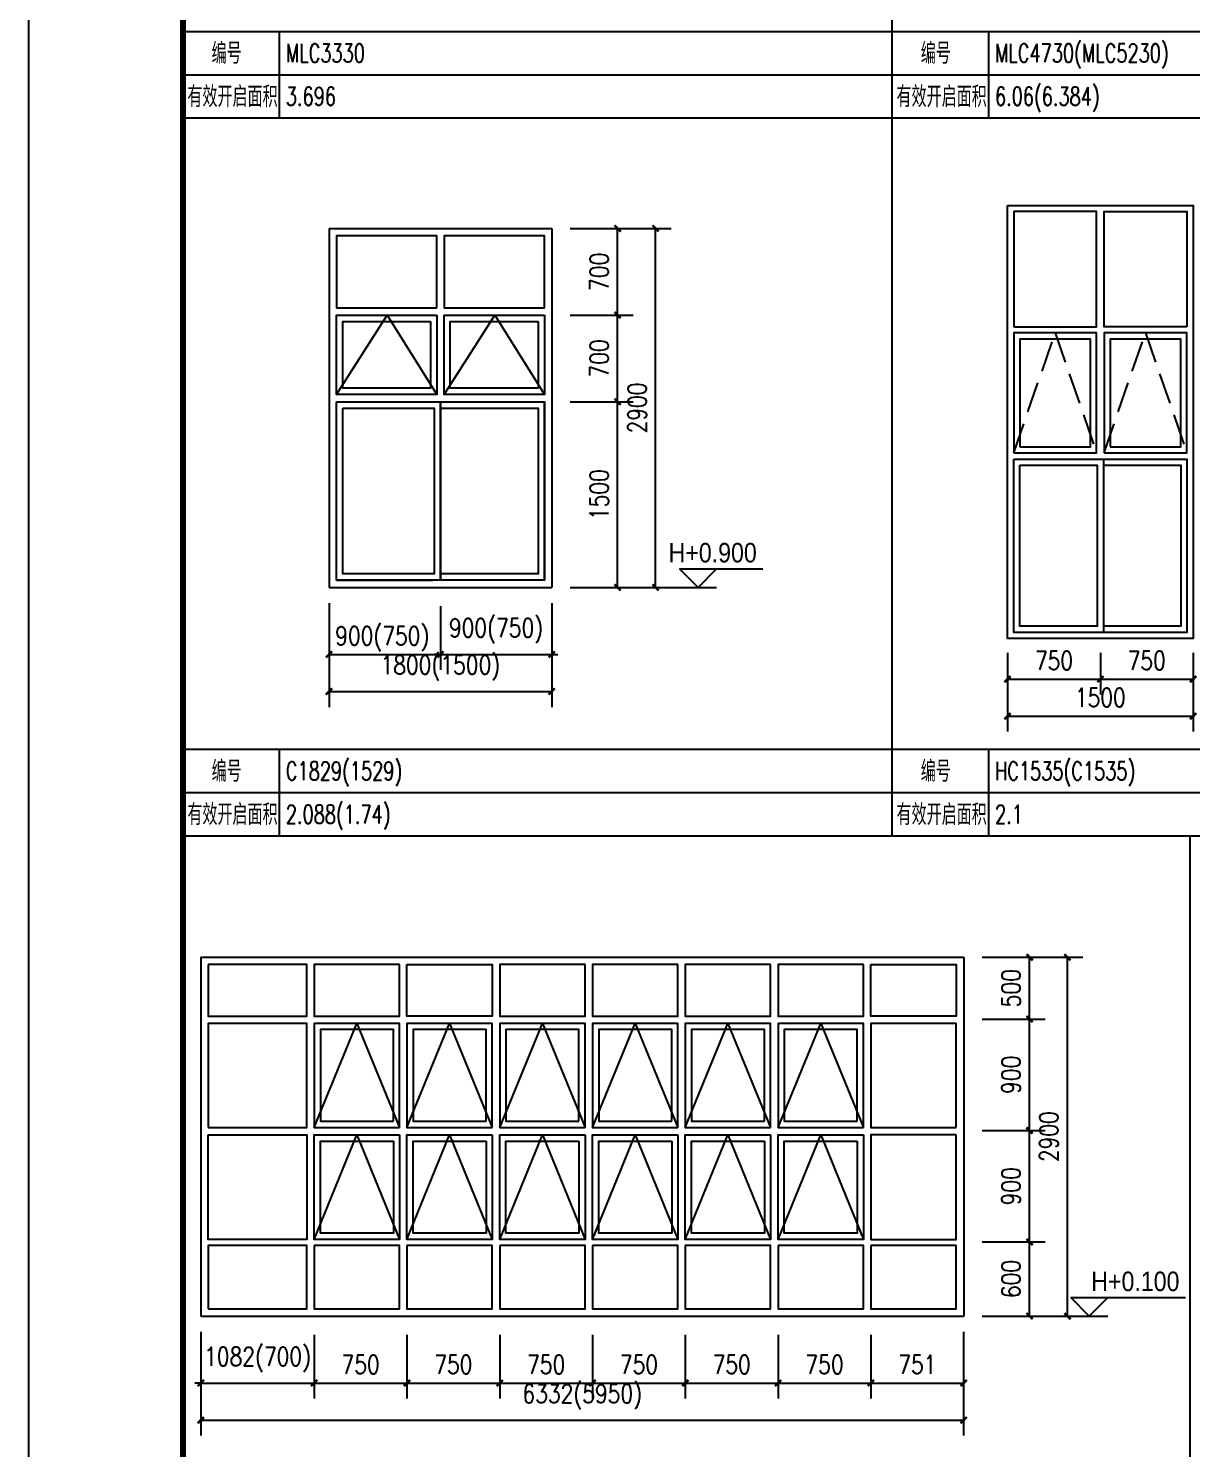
# Model space of a CAD drawing. Extents: x 718358 to 1668613, y -348838 to -159582.
# Drawn here: x 923563 to 932966, y -259592 to -248117 of the extents above; entities that cross this region are included whole.
import ezdxf

# ---------------------------------------------------------------- set-up
doc = ezdxf.new("R2010")
doc.units = 0
doc.header["$LTSCALE"] = 1000
doc.linetypes.add('DASH', pattern=[0.35, 0.25, -0.1])
for name, color, linetype in [('建--门窗线', 4, 'Continuous'), ('建-图框', 4, 'Continuous'), ('建-墙体', 2, 'Continuous'), ('建-尺寸', 73, 'Continuous'), ('建-标高', 3, 'Continuous'), ('建-符号', 3, 'Continuous'), ('建-符号说明', 7, 'Continuous'), ('建-表格', 7, 'Continuous')]:
    doc.layers.add(name, color=color, linetype=linetype)
doc.styles.add('_TCH_DIM', font='gt单线西文.shx', dxfattribs={"width": 0.8, "bigfont": 'gt单线中文.shx'})
doc.styles.add('_TCH_WDTABLE', font='SIMPLEX', dxfattribs={"bigfont": 'GBCBIG'})
doc.styles.add('DIM_FONT', font='SIMPLEX.shx', dxfattribs={"width": 0.8, "bigfont": 'GBCBIG.shx'})
doc.dimstyles.new('DIMN50', dxfattribs={"dimscale": 0.5, "dimtxt": 300, "dimasz": 100, "dimexe": 250, "dimexo": 300, "dimgap": 150, "dimtad": 1, "dimdec": 0, "dimzin": 0, "dimdsep": 46, "dimtxsty": 'DIM_FONT', "dimblk": 'ARCHTICK', "dimcen": 0.09, "dimdle": 1, "dimclrt": 7, "dimazin": 2, "dimtfac": 1, "dimtdec": 0, "dimtix": 1, "dimtmove": 2, "dimatfit": 3, "dimldrblk": 'ARCHTICK', "dimfxl": 1, "dimtolj": 1, "dimtzin": 0, "dimarcsym": 0})

# ---------------------------------------------------------------- blocks, each defined once
blk = doc.blocks.new('_ArchTick')
at = {"color": 0, "linetype": 'ByBlock', "const_width": 0.4}
blk.add_lwpolyline([(-0.5, -0.5), (0.5, 0.5)], dxfattribs=at)
blk = doc.blocks.new('*D2470')
at = {"layer": 'Defpoints', "color": 0, "transparency": 16777216}
for p in [(927793, -251134), (928326, -251134), (927793, -252634)]:
    blk.add_point(p, dxfattribs=at)
at = {"layer": '建-尺寸', "color": 0, "lineweight": -2, "transparency": 16777216}
for p, q in [((927943, -251134), (928451, -251134)), ((928326, -252635), (928326, -251134)), ((927943, -252634), (928451, -252634))]:
    blk.add_line(p, q, dxfattribs=at)
at = {"layer": '建-尺寸', "color": 0, "lineweight": -2, "transparency": 16777216, "xscale": 50, "yscale": 50, "zscale": 50}
for p, rotation in [((928326, -251134), 90), ((928326, -252634), 270)]:
    blk.add_blockref('_ArchTick', p, dxfattribs=dict(at, rotation=rotation))
at = {"layer": '建-尺寸', "color": 7, "transparency": 16777216, "insert": (928176, -251884), "char_height": 150, "attachment_point": 5, "rotation": 90, "style": 'DIM_FONT'}
blk.add_mtext('\\A1;1500', dxfattribs=at)
blk = doc.blocks.new('*D2471')
at = {"layer": 'Defpoints', "color": 0, "transparency": 16777216}
for p in [(927793, -250434), (928326, -250434), (927793, -251134)]:
    blk.add_point(p, dxfattribs=at)
at = {"layer": '建-尺寸', "color": 0, "lineweight": -2, "transparency": 16777216}
for p, q in [((927943, -250434), (928451, -250434)), ((928326, -251135), (928326, -250434)), ((927943, -251134), (928451, -251134))]:
    blk.add_line(p, q, dxfattribs=at)
at = {"layer": '建-尺寸', "color": 0, "lineweight": -2, "transparency": 16777216, "xscale": 50, "yscale": 50, "zscale": 50}
for p, rotation in [((928326, -250434), 90), ((928326, -251134), 270)]:
    blk.add_blockref('_ArchTick', p, dxfattribs=dict(at, rotation=rotation))
at = {"layer": '建-尺寸', "color": 7, "transparency": 16777216, "insert": (928176, -250784), "char_height": 150, "attachment_point": 5, "rotation": 90, "style": 'DIM_FONT'}
blk.add_mtext('\\A1;700', dxfattribs=at)
blk = doc.blocks.new('*D2472')
at = {"layer": 'Defpoints', "color": 0, "transparency": 16777216}
for p in [(927793, -249734), (928326, -249734), (927793, -250434)]:
    blk.add_point(p, dxfattribs=at)
at = {"layer": '建-尺寸', "color": 0, "lineweight": -2, "transparency": 16777216}
for p, q in [((927943, -249734), (928451, -249734)), ((928326, -250435), (928326, -249734)), ((927943, -250434), (928451, -250434))]:
    blk.add_line(p, q, dxfattribs=at)
at = {"layer": '建-尺寸', "color": 0, "lineweight": -2, "transparency": 16777216, "xscale": 50, "yscale": 50, "zscale": 50}
for p, rotation in [((928326, -249734), 90), ((928326, -250434), 270)]:
    blk.add_blockref('_ArchTick', p, dxfattribs=dict(at, rotation=rotation))
at = {"layer": '建-尺寸', "color": 7, "transparency": 16777216, "insert": (928176, -250084), "char_height": 150, "attachment_point": 5, "rotation": 90, "style": 'DIM_FONT'}
blk.add_mtext('\\A1;700', dxfattribs=at)
blk = doc.blocks.new('*D2473')
at = {"layer": 'Defpoints', "color": 0, "transparency": 16777216}
for p in [(928101, -249734), (928633, -249734), (928101, -252634)]:
    blk.add_point(p, dxfattribs=at)
at = {"layer": '建-尺寸', "color": 0, "lineweight": -2, "transparency": 16777216}
for p, q in [((928251, -249734), (928758, -249734)), ((928633, -252635), (928633, -249734)), ((928251, -252634), (928758, -252634))]:
    blk.add_line(p, q, dxfattribs=at)
at = {"layer": '建-尺寸', "color": 0, "lineweight": -2, "transparency": 16777216, "xscale": 50, "yscale": 50, "zscale": 50}
for p, rotation in [((928633, -249734), 90), ((928633, -252634), 270)]:
    blk.add_blockref('_ArchTick', p, dxfattribs=dict(at, rotation=rotation))
at = {"layer": '建-尺寸', "color": 7, "transparency": 16777216, "insert": (928483, -251184), "char_height": 150, "attachment_point": 5, "rotation": 90, "style": 'DIM_FONT'}
blk.add_mtext('\\A1;2900', dxfattribs=at)
blk = doc.blocks.new('*D2474')
at = {"layer": 'Defpoints', "color": 0, "transparency": 16777216}
for p in [(925993, -252610), (927793, -252610), (927793, -253475)]:
    blk.add_point(p, dxfattribs=at)
at = {"layer": '建-尺寸', "color": 0, "lineweight": -2, "transparency": 16777216}
for p, q in [((925993, -252760), (925993, -253600)), ((927793, -252760), (927793, -253600)), ((925993, -253475), (927794, -253475))]:
    blk.add_line(p, q, dxfattribs=at)
at = {"layer": '建-尺寸', "color": 0, "lineweight": -2, "transparency": 16777216, "xscale": 50, "yscale": 50, "zscale": 50, "rotation": 180}
blk.add_blockref('_ArchTick', (925993, -253475), dxfattribs=at)
at = {"layer": '建-尺寸', "color": 0, "lineweight": -2, "transparency": 16777216, "xscale": 50, "yscale": 50, "zscale": 50}
blk.add_blockref('_ArchTick', (927793, -253475), dxfattribs=at)
at = {"layer": '建-尺寸', "color": 7, "transparency": 16777216, "insert": (926893, -253285), "char_height": 150, "attachment_point": 5, "style": 'DIM_FONT'}
blk.add_mtext('\\A1;1800(1500)', dxfattribs=at)
blk = doc.blocks.new('*D2475')
at = {"layer": 'Defpoints', "color": 0, "transparency": 16777216}
for p in [(926893, -252634), (927793, -252634), (927793, -253175)]:
    blk.add_point(p, dxfattribs=at)
at = {"layer": '建-尺寸', "color": 0, "lineweight": -2, "transparency": 16777216}
for p, q in [((926893, -252784), (926893, -253300)), ((927793, -252784), (927793, -253300)), ((926893, -253175), (926843, -253175)), ((926893, -253175), (927793, -253175)), ((927793, -253175), (927843, -253175))]:
    blk.add_line(p, q, dxfattribs=at)
at = {"layer": '建-尺寸', "color": 0, "lineweight": -2, "transparency": 16777216, "xscale": 50, "yscale": 50, "zscale": 50}
blk.add_blockref('_ArchTick', (926893, -253175), dxfattribs=at)
at = {"layer": '建-尺寸', "color": 0, "lineweight": -2, "transparency": 16777216, "xscale": 50, "yscale": 50, "zscale": 50, "rotation": 180}
blk.add_blockref('_ArchTick', (927793, -253175), dxfattribs=at)
at = {"layer": '建-尺寸', "color": 7, "transparency": 16777216, "insert": (927343, -252985), "char_height": 150, "attachment_point": 5, "style": 'DIM_FONT'}
blk.add_mtext('\\A1;900(750)', dxfattribs=at)
blk = doc.blocks.new('*D2476')
at = {"layer": 'Defpoints', "color": 0, "transparency": 16777216}
for p in [(925993, -252634), (926893, -252634), (926893, -253175)]:
    blk.add_point(p, dxfattribs=at)
at = {"layer": '建-尺寸', "color": 0, "lineweight": -2, "transparency": 16777216}
for p, q in [((925993, -252784), (925993, -253300)), ((926893, -252784), (926893, -253300)), ((925993, -253175), (926894, -253175))]:
    blk.add_line(p, q, dxfattribs=at)
at = {"layer": '建-尺寸', "color": 0, "lineweight": -2, "transparency": 16777216, "xscale": 50, "yscale": 50, "zscale": 50, "rotation": 180}
blk.add_blockref('_ArchTick', (925993, -253175), dxfattribs=at)
at = {"layer": '建-尺寸', "color": 0, "lineweight": -2, "transparency": 16777216, "xscale": 50, "yscale": 50, "zscale": 50}
blk.add_blockref('_ArchTick', (926893, -253175), dxfattribs=at)
at = {"layer": '建-尺寸', "color": 7, "transparency": 16777216, "insert": (926423, -253050), "char_height": 150, "attachment_point": 5, "style": 'DIM_FONT'}
blk.add_mtext('\\A1;900(750)', dxfattribs=at)
blk = doc.blocks.new('*D2477')
at = {"layer": 'Defpoints', "color": 0, "transparency": 16777216}
for p in [(932228, -253012), (932978, -253012), (932978, -253375)]:
    blk.add_point(p, dxfattribs=at)
at = {"layer": '建-尺寸', "color": 0, "lineweight": -2, "transparency": 16777216}
for p, q in [((932228, -253162), (932228, -253500)), ((932978, -253162), (932978, -253500)), ((932227, -253375), (932978, -253375))]:
    blk.add_line(p, q, dxfattribs=at)
at = {"layer": '建-尺寸', "color": 0, "lineweight": -2, "transparency": 16777216, "xscale": 50, "yscale": 50, "zscale": 50, "rotation": 180}
blk.add_blockref('_ArchTick', (932228, -253375), dxfattribs=at)
at = {"layer": '建-尺寸', "color": 0, "lineweight": -2, "transparency": 16777216, "xscale": 50, "yscale": 50, "zscale": 50}
blk.add_blockref('_ArchTick', (932978, -253375), dxfattribs=at)
at = {"layer": '建-尺寸', "color": 7, "transparency": 16777216, "insert": (932603, -253225), "char_height": 150, "attachment_point": 5, "style": 'DIM_FONT'}
blk.add_mtext('\\A1;750', dxfattribs=at)
blk = doc.blocks.new('*D2478')
at = {"layer": 'Defpoints', "color": 0, "transparency": 16777216}
for p in [(931478, -253012), (932228, -253012), (932228, -253375)]:
    blk.add_point(p, dxfattribs=at)
at = {"layer": '建-尺寸', "color": 0, "lineweight": -2, "transparency": 16777216}
for p, q in [((931478, -253162), (931478, -253500)), ((932228, -253162), (932228, -253500)), ((931477, -253375), (932228, -253375))]:
    blk.add_line(p, q, dxfattribs=at)
at = {"layer": '建-尺寸', "color": 0, "lineweight": -2, "transparency": 16777216, "xscale": 50, "yscale": 50, "zscale": 50, "rotation": 180}
blk.add_blockref('_ArchTick', (931478, -253375), dxfattribs=at)
at = {"layer": '建-尺寸', "color": 0, "lineweight": -2, "transparency": 16777216, "xscale": 50, "yscale": 50, "zscale": 50}
blk.add_blockref('_ArchTick', (932228, -253375), dxfattribs=at)
at = {"layer": '建-尺寸', "color": 7, "transparency": 16777216, "insert": (931853, -253225), "char_height": 150, "attachment_point": 5, "style": 'DIM_FONT'}
blk.add_mtext('\\A1;750', dxfattribs=at)
blk = doc.blocks.new('*D2479')
at = {"layer": 'Defpoints', "color": 0, "transparency": 16777216}
for p in [(931478, -253161), (932978, -253161), (932978, -253674)]:
    blk.add_point(p, dxfattribs=at)
at = {"layer": '建-尺寸', "color": 0, "lineweight": -2, "transparency": 16777216}
for p, q in [((931478, -253311), (931478, -253799)), ((932978, -253311), (932978, -253799)), ((931477, -253674), (932978, -253674))]:
    blk.add_line(p, q, dxfattribs=at)
at = {"layer": '建-尺寸', "color": 0, "lineweight": -2, "transparency": 16777216, "xscale": 50, "yscale": 50, "zscale": 50, "rotation": 180}
blk.add_blockref('_ArchTick', (931478, -253674), dxfattribs=at)
at = {"layer": '建-尺寸', "color": 0, "lineweight": -2, "transparency": 16777216, "xscale": 50, "yscale": 50, "zscale": 50}
blk.add_blockref('_ArchTick', (932978, -253674), dxfattribs=at)
at = {"layer": '建-尺寸', "color": 7, "transparency": 16777216, "insert": (932228, -253524), "char_height": 150, "attachment_point": 5, "style": 'DIM_FONT'}
blk.add_mtext('\\A1;1500', dxfattribs=at)
blk = doc.blocks.new('*D2529')
at = {"layer": 'Defpoints', "color": 0, "transparency": 16777216}
for p in [(931123, -257922), (931656, -257922), (931123, -258522)]:
    blk.add_point(p, dxfattribs=at)
at = {"layer": '建-尺寸', "color": 0, "lineweight": -2, "transparency": 16777216}
for p, q in [((931273, -257922), (931781, -257922)), ((931656, -258522), (931656, -257921)), ((931273, -258522), (931781, -258522))]:
    blk.add_line(p, q, dxfattribs=at)
at = {"layer": '建-尺寸', "color": 0, "lineweight": -2, "transparency": 16777216, "xscale": 50, "yscale": 50, "zscale": 50}
for p, rotation in [((931656, -257922), 90), ((931656, -258522), 270)]:
    blk.add_blockref('_ArchTick', p, dxfattribs=dict(at, rotation=rotation))
at = {"layer": '建-尺寸', "color": 7, "transparency": 16777216, "insert": (931506, -258222), "char_height": 150, "attachment_point": 5, "rotation": 90, "style": 'DIM_FONT'}
blk.add_mtext('\\A1;600', dxfattribs=at)
blk = doc.blocks.new('*D2530')
at = {"layer": 'Defpoints', "color": 0, "transparency": 16777216}
for p in [(931123, -257022), (931656, -257022), (931123, -257922)]:
    blk.add_point(p, dxfattribs=at)
at = {"layer": '建-尺寸', "color": 0, "lineweight": -2, "transparency": 16777216}
for p, q in [((931273, -257022), (931781, -257022)), ((931656, -257922), (931656, -257021)), ((931273, -257922), (931781, -257922))]:
    blk.add_line(p, q, dxfattribs=at)
at = {"layer": '建-尺寸', "color": 0, "lineweight": -2, "transparency": 16777216, "xscale": 50, "yscale": 50, "zscale": 50}
for p, rotation in [((931656, -257022), 90), ((931656, -257922), 270)]:
    blk.add_blockref('_ArchTick', p, dxfattribs=dict(at, rotation=rotation))
at = {"layer": '建-尺寸', "color": 7, "transparency": 16777216, "insert": (931506, -257472), "char_height": 150, "attachment_point": 5, "rotation": 90, "style": 'DIM_FONT'}
blk.add_mtext('\\A1;900', dxfattribs=at)
blk = doc.blocks.new('*D2531')
at = {"layer": 'Defpoints', "color": 0, "transparency": 16777216}
for p in [(931123, -256122), (931656, -256122), (931123, -257022)]:
    blk.add_point(p, dxfattribs=at)
at = {"layer": '建-尺寸', "color": 0, "lineweight": -2, "transparency": 16777216}
for p, q in [((931273, -256122), (931781, -256122)), ((931656, -257022), (931656, -256121)), ((931273, -257022), (931781, -257022))]:
    blk.add_line(p, q, dxfattribs=at)
at = {"layer": '建-尺寸', "color": 0, "lineweight": -2, "transparency": 16777216, "xscale": 50, "yscale": 50, "zscale": 50}
for p, rotation in [((931656, -256122), 90), ((931656, -257022), 270)]:
    blk.add_blockref('_ArchTick', p, dxfattribs=dict(at, rotation=rotation))
at = {"layer": '建-尺寸', "color": 7, "transparency": 16777216, "insert": (931506, -256572), "char_height": 150, "attachment_point": 5, "rotation": 90, "style": 'DIM_FONT'}
blk.add_mtext('\\A1;900', dxfattribs=at)
blk = doc.blocks.new('*D2532')
at = {"layer": 'Defpoints', "color": 0, "transparency": 16777216}
for p in [(931123, -255622), (931656, -255622), (931123, -256122)]:
    blk.add_point(p, dxfattribs=at)
at = {"layer": '建-尺寸', "color": 0, "lineweight": -2, "transparency": 16777216}
for p, q in [((931273, -255622), (931781, -255622)), ((931656, -256122), (931656, -255621)), ((931273, -256122), (931781, -256122))]:
    blk.add_line(p, q, dxfattribs=at)
at = {"layer": '建-尺寸', "color": 0, "lineweight": -2, "transparency": 16777216, "xscale": 50, "yscale": 50, "zscale": 50}
for p, rotation in [((931656, -255622), 90), ((931656, -256122), 270)]:
    blk.add_blockref('_ArchTick', p, dxfattribs=dict(at, rotation=rotation))
at = {"layer": '建-尺寸', "color": 7, "transparency": 16777216, "insert": (931506, -255872), "char_height": 150, "attachment_point": 5, "rotation": 90, "style": 'DIM_FONT'}
blk.add_mtext('\\A1;500', dxfattribs=at)
blk = doc.blocks.new('*D2533')
at = {"layer": 'Defpoints', "color": 0, "transparency": 16777216}
for p in [(931431, -255622), (931962, -255622), (931431, -258522)]:
    blk.add_point(p, dxfattribs=at)
at = {"layer": '建-尺寸', "color": 0, "lineweight": -2, "transparency": 16777216}
for p, q in [((931581, -255622), (932087, -255622)), ((931962, -258522), (931962, -255621)), ((931581, -258522), (932087, -258522))]:
    blk.add_line(p, q, dxfattribs=at)
at = {"layer": '建-尺寸', "color": 0, "lineweight": -2, "transparency": 16777216, "xscale": 50, "yscale": 50, "zscale": 50}
for p, rotation in [((931962, -255622), 90), ((931962, -258522), 270)]:
    blk.add_blockref('_ArchTick', p, dxfattribs=dict(at, rotation=rotation))
at = {"layer": '建-尺寸', "color": 7, "transparency": 16777216, "insert": (931812, -257072), "char_height": 150, "attachment_point": 5, "rotation": 90, "style": 'DIM_FONT'}
blk.add_mtext('\\A1;2900', dxfattribs=at)
blk = doc.blocks.new('*D2534')
at = {"layer": 'Defpoints', "color": 0, "transparency": 16777216}
for p in [(924957, -258498), (931123, -258498), (931123, -259362)]:
    blk.add_point(p, dxfattribs=at)
at = {"layer": '建-尺寸', "color": 0, "lineweight": -2, "transparency": 16777216}
for p, q in [((924957, -258648), (924957, -259487)), ((931123, -258648), (931123, -259487)), ((924957, -259362), (931124, -259362))]:
    blk.add_line(p, q, dxfattribs=at)
at = {"layer": '建-尺寸', "color": 0, "lineweight": -2, "transparency": 16777216, "xscale": 50, "yscale": 50, "zscale": 50, "rotation": 180}
blk.add_blockref('_ArchTick', (924957, -259362), dxfattribs=at)
at = {"layer": '建-尺寸', "color": 0, "lineweight": -2, "transparency": 16777216, "xscale": 50, "yscale": 50, "zscale": 50}
blk.add_blockref('_ArchTick', (931123, -259362), dxfattribs=at)
at = {"layer": '建-尺寸', "color": 7, "transparency": 16777216, "insert": (928040, -259173), "char_height": 150, "attachment_point": 5, "style": 'DIM_FONT'}
blk.add_mtext('\\A1;6332(5950)', dxfattribs=at)
blk = doc.blocks.new('*D2535')
at = {"layer": 'Defpoints', "color": 0, "transparency": 16777216}
for p in [(930373, -258522), (931123, -258522), (931123, -259062)]:
    blk.add_point(p, dxfattribs=at)
at = {"layer": '建-尺寸', "color": 0, "lineweight": -2, "transparency": 16777216}
for p, q in [((930373, -258672), (930373, -259187)), ((931123, -258672), (931123, -259187)), ((930372, -259062), (931124, -259062))]:
    blk.add_line(p, q, dxfattribs=at)
at = {"layer": '建-尺寸', "color": 0, "lineweight": -2, "transparency": 16777216, "xscale": 50, "yscale": 50, "zscale": 50, "rotation": 180}
blk.add_blockref('_ArchTick', (930373, -259062), dxfattribs=at)
at = {"layer": '建-尺寸', "color": 0, "lineweight": -2, "transparency": 16777216, "xscale": 50, "yscale": 50, "zscale": 50}
blk.add_blockref('_ArchTick', (931123, -259062), dxfattribs=at)
at = {"layer": '建-尺寸', "color": 7, "transparency": 16777216, "insert": (930748, -258912), "char_height": 150, "attachment_point": 5, "style": 'DIM_FONT'}
blk.add_mtext('\\A1;751', dxfattribs=at)
blk = doc.blocks.new('*D2536')
at = {"layer": 'Defpoints', "color": 0, "transparency": 16777216}
for p in [(929623, -258522), (930373, -258522), (930373, -259062)]:
    blk.add_point(p, dxfattribs=at)
at = {"layer": '建-尺寸', "color": 0, "lineweight": -2, "transparency": 16777216}
for p, q in [((929623, -258672), (929623, -259187)), ((930373, -258672), (930373, -259187)), ((929622, -259062), (930373, -259062))]:
    blk.add_line(p, q, dxfattribs=at)
at = {"layer": '建-尺寸', "color": 0, "lineweight": -2, "transparency": 16777216, "xscale": 50, "yscale": 50, "zscale": 50, "rotation": 180}
blk.add_blockref('_ArchTick', (929623, -259062), dxfattribs=at)
at = {"layer": '建-尺寸', "color": 0, "lineweight": -2, "transparency": 16777216, "xscale": 50, "yscale": 50, "zscale": 50}
blk.add_blockref('_ArchTick', (930373, -259062), dxfattribs=at)
at = {"layer": '建-尺寸', "color": 7, "transparency": 16777216, "insert": (929998, -258912), "char_height": 150, "attachment_point": 5, "style": 'DIM_FONT'}
blk.add_mtext('\\A1;750', dxfattribs=at)
blk = doc.blocks.new('*D2537')
at = {"layer": 'Defpoints', "color": 0, "transparency": 16777216}
for p in [(928873, -258522), (929623, -258522), (929623, -259062)]:
    blk.add_point(p, dxfattribs=at)
at = {"layer": '建-尺寸', "color": 0, "lineweight": -2, "transparency": 16777216}
for p, q in [((928873, -258672), (928873, -259187)), ((929623, -258672), (929623, -259187)), ((928872, -259062), (929623, -259062))]:
    blk.add_line(p, q, dxfattribs=at)
at = {"layer": '建-尺寸', "color": 0, "lineweight": -2, "transparency": 16777216, "xscale": 50, "yscale": 50, "zscale": 50, "rotation": 180}
blk.add_blockref('_ArchTick', (928873, -259062), dxfattribs=at)
at = {"layer": '建-尺寸', "color": 0, "lineweight": -2, "transparency": 16777216, "xscale": 50, "yscale": 50, "zscale": 50}
blk.add_blockref('_ArchTick', (929623, -259062), dxfattribs=at)
at = {"layer": '建-尺寸', "color": 7, "transparency": 16777216, "insert": (929248, -258912), "char_height": 150, "attachment_point": 5, "style": 'DIM_FONT'}
blk.add_mtext('\\A1;750', dxfattribs=at)
blk = doc.blocks.new('*D2538')
at = {"layer": 'Defpoints', "color": 0, "transparency": 16777216}
for p in [(928123, -258522), (928873, -258522), (928873, -259062)]:
    blk.add_point(p, dxfattribs=at)
at = {"layer": '建-尺寸', "color": 0, "lineweight": -2, "transparency": 16777216}
for p, q in [((928123, -258672), (928123, -259187)), ((928873, -258672), (928873, -259187)), ((928122, -259062), (928873, -259062))]:
    blk.add_line(p, q, dxfattribs=at)
at = {"layer": '建-尺寸', "color": 0, "lineweight": -2, "transparency": 16777216, "xscale": 50, "yscale": 50, "zscale": 50, "rotation": 180}
blk.add_blockref('_ArchTick', (928123, -259062), dxfattribs=at)
at = {"layer": '建-尺寸', "color": 0, "lineweight": -2, "transparency": 16777216, "xscale": 50, "yscale": 50, "zscale": 50}
blk.add_blockref('_ArchTick', (928873, -259062), dxfattribs=at)
at = {"layer": '建-尺寸', "color": 7, "transparency": 16777216, "insert": (928498, -258912), "char_height": 150, "attachment_point": 5, "style": 'DIM_FONT'}
blk.add_mtext('\\A1;750', dxfattribs=at)
blk = doc.blocks.new('*D2539')
at = {"layer": 'Defpoints', "color": 0, "transparency": 16777216}
for p in [(927373, -258522), (928123, -258522), (928123, -259062)]:
    blk.add_point(p, dxfattribs=at)
at = {"layer": '建-尺寸', "color": 0, "lineweight": -2, "transparency": 16777216}
for p, q in [((927373, -258672), (927373, -259187)), ((928123, -258672), (928123, -259187)), ((927372, -259062), (928123, -259062))]:
    blk.add_line(p, q, dxfattribs=at)
at = {"layer": '建-尺寸', "color": 0, "lineweight": -2, "transparency": 16777216, "xscale": 50, "yscale": 50, "zscale": 50, "rotation": 180}
blk.add_blockref('_ArchTick', (927373, -259062), dxfattribs=at)
at = {"layer": '建-尺寸', "color": 0, "lineweight": -2, "transparency": 16777216, "xscale": 50, "yscale": 50, "zscale": 50}
blk.add_blockref('_ArchTick', (928123, -259062), dxfattribs=at)
at = {"layer": '建-尺寸', "color": 7, "transparency": 16777216, "insert": (927748, -258912), "char_height": 150, "attachment_point": 5, "style": 'DIM_FONT'}
blk.add_mtext('\\A1;750', dxfattribs=at)
blk = doc.blocks.new('*D2540')
at = {"layer": 'Defpoints', "color": 0, "transparency": 16777216}
for p in [(926623, -258522), (927373, -258522), (927373, -259062)]:
    blk.add_point(p, dxfattribs=at)
at = {"layer": '建-尺寸', "color": 0, "lineweight": -2, "transparency": 16777216}
for p, q in [((926623, -258672), (926623, -259187)), ((927373, -258672), (927373, -259187)), ((926622, -259062), (927373, -259062))]:
    blk.add_line(p, q, dxfattribs=at)
at = {"layer": '建-尺寸', "color": 0, "lineweight": -2, "transparency": 16777216, "xscale": 50, "yscale": 50, "zscale": 50, "rotation": 180}
blk.add_blockref('_ArchTick', (926623, -259062), dxfattribs=at)
at = {"layer": '建-尺寸', "color": 0, "lineweight": -2, "transparency": 16777216, "xscale": 50, "yscale": 50, "zscale": 50}
blk.add_blockref('_ArchTick', (927373, -259062), dxfattribs=at)
at = {"layer": '建-尺寸', "color": 7, "transparency": 16777216, "insert": (926998, -258912), "char_height": 150, "attachment_point": 5, "style": 'DIM_FONT'}
blk.add_mtext('\\A1;750', dxfattribs=at)
blk = doc.blocks.new('*D2541')
at = {"layer": 'Defpoints', "color": 0, "transparency": 16777216}
for p in [(925873, -258522), (926623, -258522), (926623, -259062)]:
    blk.add_point(p, dxfattribs=at)
at = {"layer": '建-尺寸', "color": 0, "lineweight": -2, "transparency": 16777216}
for p, q in [((925873, -258672), (925873, -259187)), ((926623, -258672), (926623, -259187)), ((925872, -259062), (926623, -259062))]:
    blk.add_line(p, q, dxfattribs=at)
at = {"layer": '建-尺寸', "color": 0, "lineweight": -2, "transparency": 16777216, "xscale": 50, "yscale": 50, "zscale": 50, "rotation": 180}
blk.add_blockref('_ArchTick', (925873, -259062), dxfattribs=at)
at = {"layer": '建-尺寸', "color": 0, "lineweight": -2, "transparency": 16777216, "xscale": 50, "yscale": 50, "zscale": 50}
blk.add_blockref('_ArchTick', (926623, -259062), dxfattribs=at)
at = {"layer": '建-尺寸', "color": 7, "transparency": 16777216, "insert": (926248, -258912), "char_height": 150, "attachment_point": 5, "style": 'DIM_FONT'}
blk.add_mtext('\\A1;750', dxfattribs=at)
blk = doc.blocks.new('*D2542')
at = {"layer": 'Defpoints', "color": 0, "transparency": 16777216}
for p in [(924957, -258522), (925873, -258522), (925873, -259062)]:
    blk.add_point(p, dxfattribs=at)
at = {"layer": '建-尺寸', "color": 0, "lineweight": -2, "transparency": 16777216}
for p, q in [((924957, -258672), (924957, -259187)), ((925873, -258672), (925873, -259187)), ((924957, -259062), (924907, -259062)), ((924957, -259062), (925873, -259062)), ((925873, -259062), (925923, -259062))]:
    blk.add_line(p, q, dxfattribs=at)
at = {"layer": '建-尺寸', "color": 0, "lineweight": -2, "transparency": 16777216, "xscale": 50, "yscale": 50, "zscale": 50}
blk.add_blockref('_ArchTick', (924957, -259062), dxfattribs=at)
at = {"layer": '建-尺寸', "color": 0, "lineweight": -2, "transparency": 16777216, "xscale": 50, "yscale": 50, "zscale": 50, "rotation": 180}
blk.add_blockref('_ArchTick', (925873, -259062), dxfattribs=at)
at = {"layer": '建-尺寸', "color": 7, "transparency": 16777216, "insert": (925415, -258873), "char_height": 150, "attachment_point": 5, "style": 'DIM_FONT'}
blk.add_mtext('\\A1;1082(700)', dxfattribs=at)

msp = doc.modelspace()

# ---------------------------------------------------------------- linework, layer by layer
at = {"layer": '建--门窗线'}
for p, q in [((926053.4, -252574.3), (926053.4, -251134.3)), ((926893.4, -252574.3), (926893.4, -251134.3)), ((927733.4, -252574.3), (927733.4, -251134.3)), ((926053.4, -252574.3), (926833.4, -252574.3))]:
    msp.add_line(p, q, dxfattribs=at)
for points in [[(931527.7, -250527.2), (932197.7, -250527.2), (932197.7, -249597.2), (931527.7, -249597.2), (931527.7, -250527.2)], [(932927.7, -250527.2), (932257.7, -250527.2), (932257.7, -249597.2), (932927.7, -249597.2), (932927.7, -250527.2)], [(926053.4, -251074.3), (926463.8, -250434.3), (926863.4, -251074.3)], [(926923.4, -251074.3), (927333.8, -250434.3), (927733.4, -251074.3)], [(931527.7, -251547.2), (932197.7, -251547.2), (932197.7, -250577.2), (931527.7, -250577.2), (931527.7, -251547.2)], [(932257.7, -251547.2), (932927.7, -251547.2), (932927.7, -250577.2), (932257.7, -250577.2), (932257.7, -251547.2)], [(926053.4, -251134.3), (926833.4, -251134.3)], [(926893.4, -251134.3), (927733.4, -251134.3), (927733.4, -252574.3), (926893.4, -252574.3)], [(926893.4, -251184.3), (927683.4, -251184.3), (927683.4, -252524.3), (926893.4, -252524.3)], [(932252.7, -251597.2), (932927.7, -251597.2), (932927.7, -252997.2), (932252.7, -252997.2)], [(932927.7, -251597.2), (932927.7, -252947.2), (932927.7, -252947.2)], [(932252.7, -251647.2), (932877.7, -251647.2), (932877.7, -252947.2), (932252.7, -252947.2)], [(925017.2, -255681.8), (925017.2, -256096.8), (925812.7, -256096.8), (925812.7, -255681.8), (925017.2, -255681.8)], [(925873.2, -256996.8), (926218.2, -256156.8), (926563.2, -256996.8)], [(926622.7, -256996.8), (926967.7, -256156.8), (927312.7, -256996.8)], [(927373.2, -256996.8), (927718.2, -256156.8), (928063.2, -256996.8)], [(928122.7, -256996.8), (928467.7, -256156.8), (928812.7, -256996.8)], [(928872.7, -256996.8), (929217.7, -256156.8), (929562.7, -256996.8)], [(929622.7, -256996.8), (929967.7, -256156.8), (930312.7, -256996.8)], [(925017.2, -257056.8), (925812.7, -257056.8), (925812.7, -257901.8), (925017.2, -257901.8), (925017.2, -257056.8)], [(925873.2, -257901.8), (926218.2, -257056.8), (926563.2, -257901.8)], [(926622.7, -257901.8), (926967.7, -257056.8), (927312.7, -257901.8)], [(927373.2, -257901.8), (927718.2, -257056.8), (928063.2, -257901.8)], [(928122.7, -257901.8), (928467.7, -257056.8), (928812.7, -257901.8)], [(928872.7, -257901.8), (929217.7, -257056.8), (929562.7, -257901.8)], [(929622.7, -257901.8), (929967.7, -257056.8), (930312.7, -257901.8)], [(925017.2, -258461.8), (925812.7, -258461.8), (925812.7, -257951.8), (925017.2, -257951.8), (925017.2, -258461.8)]]:
    msp.add_lwpolyline(points, dxfattribs=at)
for points in [[(926863.4, -250374.3), (926863.4, -249794.3), (926053.4, -249794.3), (926053.4, -250374.3)], [(927733.4, -250374.3), (927733.4, -249794.3), (926923.4, -249794.3), (926923.4, -250374.3)], [(926863.4, -250434.3), (926863.4, -251074.3), (926053.4, -251074.3), (926053.4, -250434.3)], [(926813.4, -250484.3), (926813.4, -251024.3), (926103.4, -251024.3), (926103.4, -250484.3)], [(927733.4, -250434.3), (927733.4, -251074.3), (926923.4, -251074.3), (926923.4, -250434.3)], [(927683.4, -250484.3), (927683.4, -251024.3), (926973.4, -251024.3), (926973.4, -250484.3)], [(931577.7, -251497.2), (932147.7, -251497.2), (932147.7, -250627.2), (931577.7, -250627.2)], [(932307.7, -251497.2), (932877.7, -251497.2), (932877.7, -250627.2), (932307.7, -250627.2)], [(926053.4, -251134.3), (926893.4, -251134.3), (926893.4, -252574.3), (926053.4, -252574.3)], [(926103.4, -251184.3), (926843.4, -251184.3), (926843.4, -252524.3), (926103.4, -252524.3)], [(931527.7, -251597.2), (932927.7, -251597.2), (932927.7, -252997.2), (931527.7, -252997.2)], [(931527.7, -251597.2), (932252.7, -251597.2), (932252.7, -252997.2), (931527.7, -252997.2)], [(931577.7, -251647.2), (932202.7, -251647.2), (932202.7, -252947.2), (931577.7, -252947.2)], [(926562.7, -255681.8), (925872.7, -255681.8), (925872.7, -256096.8), (926562.7, -256096.8)], [(926622.7, -255681.8), (927312.7, -255681.8), (927312.7, -256096.8), (926622.7, -256096.8)], [(928062.7, -255681.8), (927372.7, -255681.8), (927372.7, -256096.8), (928062.7, -256096.8)], [(928812.7, -255681.8), (928122.7, -255681.8), (928122.7, -256096.8), (928812.7, -256096.8)], [(929562.7, -255681.8), (928872.7, -255681.8), (928872.7, -256096.8), (929562.7, -256096.8)], [(930312.7, -255681.8), (929622.7, -255681.8), (929622.7, -256096.8), (930312.7, -256096.8)], [(930372.7, -255681.8), (931063.2, -255681.8), (931063.2, -256096.8), (930372.7, -256096.8)], [(925017.2, -256996.8), (925812.7, -256996.8), (925812.7, -256156.8), (925017.2, -256156.8), (925017.2, -256996.8)], [(926562.7, -256996.8), (926562.7, -256156.8), (925872.7, -256156.8), (925872.7, -256996.8)], [(926513.2, -256946.8), (926513.2, -256206.8), (925923.2, -256206.8), (925923.2, -256946.8)], [(927312.7, -256996.8), (927312.7, -256156.8), (926622.7, -256156.8), (926622.7, -256996.8)], [(927262.7, -256946.8), (927262.7, -256206.8), (926672.7, -256206.8), (926672.7, -256946.8)], [(928062.7, -256996.8), (928062.7, -256156.8), (927372.7, -256156.8), (927372.7, -256996.8)], [(928013.2, -256946.8), (928013.2, -256206.8), (927423.2, -256206.8), (927423.2, -256946.8)], [(928812.7, -256996.8), (928812.7, -256156.8), (928122.7, -256156.8), (928122.7, -256996.8)], [(928762.7, -256946.8), (928762.7, -256206.8), (928172.7, -256206.8), (928172.7, -256946.8)], [(929562.7, -256996.8), (929562.7, -256156.8), (928872.7, -256156.8), (928872.7, -256996.8)], [(929512.7, -256946.8), (929512.7, -256206.8), (928922.7, -256206.8), (928922.7, -256946.8)], [(930312.7, -256996.8), (930312.7, -256156.8), (929622.7, -256156.8), (929622.7, -256996.8)], [(930262.7, -256946.8), (930262.7, -256206.8), (929672.7, -256206.8), (929672.7, -256946.8)], [(931063.2, -256996.8), (931063.2, -256156.8), (930372.7, -256156.8), (930372.7, -256996.8), (931063.2, -256996.8)], [(926562.7, -257056.8), (926562.7, -257901.8), (925872.7, -257901.8), (925872.7, -257056.8)], [(926513.2, -257106.8), (926513.2, -257851.8), (925923.2, -257851.8), (925923.2, -257106.8)], [(927312.7, -257056.8), (927312.7, -257901.8), (926622.7, -257901.8), (926622.7, -257056.8)], [(927262.7, -257106.8), (927262.7, -257851.8), (926672.7, -257851.8), (926672.7, -257106.8)], [(928062.7, -257056.8), (928062.7, -257901.8), (927372.7, -257901.8), (927372.7, -257056.8)], [(928013.2, -257106.8), (928013.2, -257851.8), (927423.2, -257851.8), (927423.2, -257106.8)], [(928812.7, -257056.8), (928812.7, -257901.8), (928122.7, -257901.8), (928122.7, -257056.8)], [(928762.7, -257106.8), (928762.7, -257851.8), (928172.7, -257851.8), (928172.7, -257106.8)], [(929562.7, -257056.8), (929562.7, -257901.8), (928872.7, -257901.8), (928872.7, -257056.8)], [(929512.7, -257106.8), (929512.7, -257851.8), (928922.7, -257851.8), (928922.7, -257106.8)], [(930312.7, -257056.8), (930312.7, -257901.8), (929622.7, -257901.8), (929622.7, -257056.8)], [(930262.7, -257106.8), (930262.7, -257851.8), (929672.7, -257851.8), (929672.7, -257106.8)], [(931063.2, -257056.8), (930372.7, -257056.8), (930372.7, -257901.8), (931063.2, -257901.8), (931063.2, -257056.8)], [(925872.7, -257951.8), (925872.7, -258461.8), (926562.7, -258461.8), (926562.7, -257951.8)], [(926622.7, -257951.8), (926622.7, -258461.8), (927312.7, -258461.8), (927312.7, -257951.8)], [(927372.7, -257951.8), (927372.7, -258461.8), (928062.7, -258461.8), (928062.7, -257951.8)], [(928122.7, -257951.8), (928122.7, -258461.8), (928812.7, -258461.8), (928812.7, -257951.8)], [(928872.7, -257951.8), (928872.7, -258461.8), (929562.7, -258461.8), (929562.7, -257951.8)], [(929622.7, -257951.8), (929622.7, -258461.8), (930312.7, -258461.8), (930312.7, -257951.8)], [(930372.7, -257951.8), (930372.7, -258461.8), (931063.2, -258461.8), (931063.2, -257951.8)]]:
    msp.add_lwpolyline(points, close=True, dxfattribs=at)
at = {"layer": '建--门窗线', "linetype": 'DASH'}
for points in [[(931527.7, -251547.2), (931862.7, -250577.2), (932197.7, -251547.2)], [(932257.7, -251547.2), (932592.7, -250577.2), (932927.7, -251547.2)]]:
    msp.add_lwpolyline(points, dxfattribs=at)
at = {"layer": '建-图框'}
msp.add_lwpolyline([(923562.8, -267041.4), (965612.8, -267041.4), (965612.8, -237341.4), (923562.8, -237341.4)], close=True, dxfattribs=at)
at = {"layer": '建-图框', "const_width": 50}
msp.add_lwpolyline([(924812.8, -266541.4), (965112.8, -266541.4), (965112.8, -237841.4), (924812.8, -237841.4)], close=True, dxfattribs=at)
at = {"layer": '建-墙体'}
for p, q in [((925993.4, -249734.3), (925993.4, -252634.3)), ((927793.4, -249734.3), (927793.4, -252634.3)), ((925993.4, -252634.3), (927793.4, -252634.3)), ((924957.2, -255621.8), (924957.2, -258521.8)), ((931123.2, -255621.8), (931123.2, -258521.8)), ((924957.2, -258521.8), (931123.2, -258521.8))]:
    msp.add_line(p, q, dxfattribs=at)
at = {"layer": '建-墙体', "linetype": 'Continuous'}
msp.add_lwpolyline([(931477.7, -249547.2), (932977.7, -249547.2), (932977.7, -253047.2), (931477.7, -253047.2)], close=True, dxfattribs=at)
at = {"layer": '建-墙体'}
for points in [[(925993.4, -249734.3), (927793.4, -249734.3)], [(924957.2, -255621.8), (931123.2, -255621.8)]]:
    msp.add_lwpolyline(points, dxfattribs=at)
at = {"layer": '建-标高'}
for p, q in [((928975.7, -252634.3), (928825.7, -252484.3)), ((928825.7, -252484.3), (929499.3, -252484.3)), ((928975.7, -252634.3), (929125.7, -252484.3)), ((928625.7, -252634.3), (929125.7, -252634.3)), ((932138, -258521.8), (931988, -258371.8)), ((931988, -258371.8), (932916, -258371.8)), ((932138, -258521.8), (932288, -258371.8)), ((931788, -258521.8), (932288, -258521.8))]:
    msp.add_line(p, q, dxfattribs=at)
at = {"layer": '建-符号'}
for points in [[(926380.4, -251823.3, 0, 0, 0), (926539.9, -251823.3, 40, 0, 0), (926689.9, -251823.3, 0, 0, 0)], [(927408.5, -251823.3, 0, 0, 0), (927249, -251823.3, 40, 0, 0), (927099, -251823.3, 0, 0, 0)], [(931619.3, -252291.2, 0, 0, 0), (931978.3, -252291.2, 40, 0, 0), (932128.3, -252291.2, 0, 0, 0)], [(932797.2, -252291.2, 0, 0, 0), (932458.2, -252291.2, 40, 0, 0), (932308.2, -252291.2, 0, 0, 0)]]:
    msp.add_lwpolyline(points, format="xyseb", dxfattribs=at)
at = {"layer": '建-表格'}
for p, q in [((930545.3, -254641.4), (930545.3, -237841.4)), ((924812.8, -248141), (965112.8, -248141)), ((925591, -248141), (925591, -248841)), ((931323.4, -248141), (931323.4, -248841)), ((924812.8, -248491), (965112.8, -248491)), ((924812.8, -248841), (965112.8, -248841)), ((924812.8, -257902.4), (924812.8, -252714.5)), ((924812.8, -253941.4), (965112.8, -253941.4)), ((925591, -253941.4), (925591, -254641.4)), ((931323.4, -253941.4), (931323.4, -254641.4)), ((924812.8, -254291.4), (965112.8, -254291.4)), ((924812.8, -254641.4), (965112.8, -254641.4)), ((932954, -260441.4), (932954, -254641.4))]:
    msp.add_line(p, q, dxfattribs=at)

# ---------------------------------------------------------------- texts
at = {"layer": '建-符号说明', "style": '_TCH_DIM', "width": 0.888889}
for s, p in [('H+0.900', (928737.7, -252431.8)), ('H+0.100', (932154.4, -258319.3))]:
    msp.add_text(s, height=157.5, dxfattribs=at).set_placement(p)
at = {"layer": '建-表格', "style": '_TCH_WDTABLE'}
for s, p in [('编号', (925043.8, -248403.5)), ('编号', (930776.3, -248403.5)), ('有效开启面积', (924848.1, -248753.5)), ('有效开启面积', (930580.5, -248753.5)), ('编号', (925043.8, -254203.9)), ('编号', (930776.3, -254203.9)), ('有效开启面积', (924848.1, -254553.9)), ('有效开启面积', (930580.5, -254553.9))]:
    msp.add_text(s, height=168.79, dxfattribs=at).set_placement(p)
at = {"layer": '建-表格', "style": '_TCH_WDTABLE', "width": 0.705882}
for s, p in [('MLC3330', (925643.9, -248390.3)), ('MLC4730(MLC5230)', (931376.3, -248390.3)), ('3.696', (925643.9, -248740.3)), ('6.06(6.384)', (931376.3, -248740.3)), ('C1829(1529)', (925643.9, -254190.8)), ('HC1535(C1535)', (931376.3, -254190.8)), ('2.088(1.74)', (925643.9, -254540.8)), ('2.1', (931376.3, -254540.8))]:
    msp.add_text(s, height=148.75, dxfattribs=at).set_placement(p)

# ---------------------------------------------------------------- dimensions: what is measured, and where the dimension line sits
at = {"layer": '建-尺寸'}
for p1, p2, distance, picture, middle in [((927793.4, -250434.3), (927793.4, -249734.3), -532.3, '*D2472', (928175.7, -250084.3)), ((928101.4, -252634.3), (928101.4, -249734.3), -531.2, '*D2473', (928482.6, -251184.3)), ((927793.4, -251134.3), (927793.4, -250434.3), -532.3, '*D2471', (928175.7, -250784.3)), ((927793.4, -252634.3), (927793.4, -251134.3), -532.3, '*D2470', (928175.7, -251884.3)), ((931477.7, -253012), (932227.7, -253012), -363.2, '*D2478', (931852.7, -253225.3)), ((932227.7, -253012), (932977.7, -253012), -363.2, '*D2477', (932602.7, -253225.3)), ((931477.7, -253161.1), (932977.7, -253161.1), -513.2, '*D2479', (932227.7, -253524.4)), ((931123.2, -256121.8), (931123.2, -255621.8), -532.3, '*D2532', (931505.5, -255871.8)), ((931431.2, -258521.8), (931431.2, -255621.8), -531.2, '*D2533', (931812.4, -257071.8)), ((931123.2, -257021.8), (931123.2, -256121.8), -532.3, '*D2531', (931505.5, -256571.8)), ((931123.2, -257921.8), (931123.2, -257021.8), -532.3, '*D2530', (931505.5, -257471.8)), ((931123.2, -258521.8), (931123.2, -257921.8), -532.3, '*D2529', (931505.5, -258221.8)), ((925872.7, -258521.8), (926622.7, -258521.8), -540.4, '*D2541', (926247.7, -258912.2)), ((926622.7, -258521.8), (927372.7, -258521.8), -540.4, '*D2540', (926997.7, -258912.2)), ((927372.7, -258521.8), (928122.7, -258521.8), -540.4, '*D2539', (927747.7, -258912.2)), ((928122.7, -258521.8), (928872.7, -258521.8), -540.4, '*D2538', (928497.7, -258912.2)), ((928872.7, -258521.8), (929622.7, -258521.8), -540.4, '*D2537', (929247.7, -258912.2)), ((929622.7, -258521.8), (930372.7, -258521.8), -540.4, '*D2536', (929997.7, -258912.2)), ((930372.7491808, -258521.8419949), (931123.2491808, -258521.8419949), -540.3965667, '*D2535', (930747.9991808, -258912.2385616))]:
    dim = msp.add_aligned_dim(p1=p1, p2=p2, distance=distance, dimstyle='DIMN50', dxfattribs=at)
    dim.commit()
    dim.dimension.update_dxf_attribs({"geometry": picture, "text_midpoint": middle})
for p1, p2, distance, text, picture, middle in [((925993.4, -252610), (927793.4, -252610), -864.7, '1800(1500)', '*D2474', (926893.4, -253285.4)), ((926893.4, -252634.3), (927793.4, -252634.3), -540.4, '900(750)', '*D2475', (927343.4, -252985.4)), ((924957.2, -258521.8), (925872.7, -258521.8), -540.4, '1082(700)', '*D2542', (925415, -258873)), ((924957.2, -258497.5), (931123.2, -258497.5), -864.7, '6332(5950)', '*D2534', (928040.2, -259173))]:
    dim = msp.add_aligned_dim(p1=p1, p2=p2, distance=distance, text=text, dimstyle='DIMN50', dxfattribs=at)
    dim.commit()
    dim.dimension.update_dxf_attribs({"geometry": picture, "text_midpoint": middle})
dim = msp.add_linear_dim(base=(926893.4, -253174.7), p1=(925993.4, -252634.3), p2=(926893.4, -252634.3), angle=0, text='900(750)', dimstyle='DIMN50', dxfattribs=at)
dim.commit()
dim.dimension.update_dxf_attribs({"geometry": '*D2476', "text_midpoint": (926422.7, -253049.7), "dimtype": 161})

doc.saveas('drawing.dxf')
